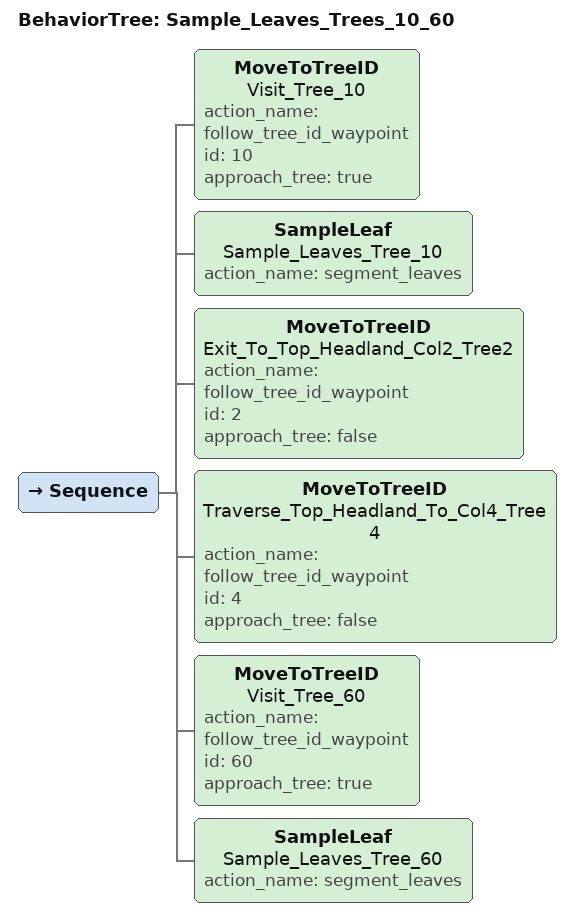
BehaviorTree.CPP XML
<root BTCPP_format="4" schema_location="schemas/amiga_btcpp.xsd">
  <Mission>sample leaves from trees 10 and 60</Mission>
  <BehaviorTree ID="Sample_Leaves_Trees_10_60">
    <Sequence>
      <MoveToTreeID name="Visit_Tree_10" action_name="follow_tree_id_waypoint" id="10" approach_tree="true"/>
      <SampleLeaf name="Sample_Leaves_Tree_10" action_name="segment_leaves"/>
      <MoveToTreeID name="Exit_To_Top_Headland_Col2_Tree2" action_name="follow_tree_id_waypoint" id="2" approach_tree="false"/>
      <MoveToTreeID name="Traverse_Top_Headland_To_Col4_Tree4" action_name="follow_tree_id_waypoint" id="4" approach_tree="false"/>
      <MoveToTreeID name="Visit_Tree_60" action_name="follow_tree_id_waypoint" id="60" approach_tree="true"/>
      <SampleLeaf name="Sample_Leaves_Tree_60" action_name="segment_leaves"/>
    </Sequence>
  </BehaviorTree>
</root>
